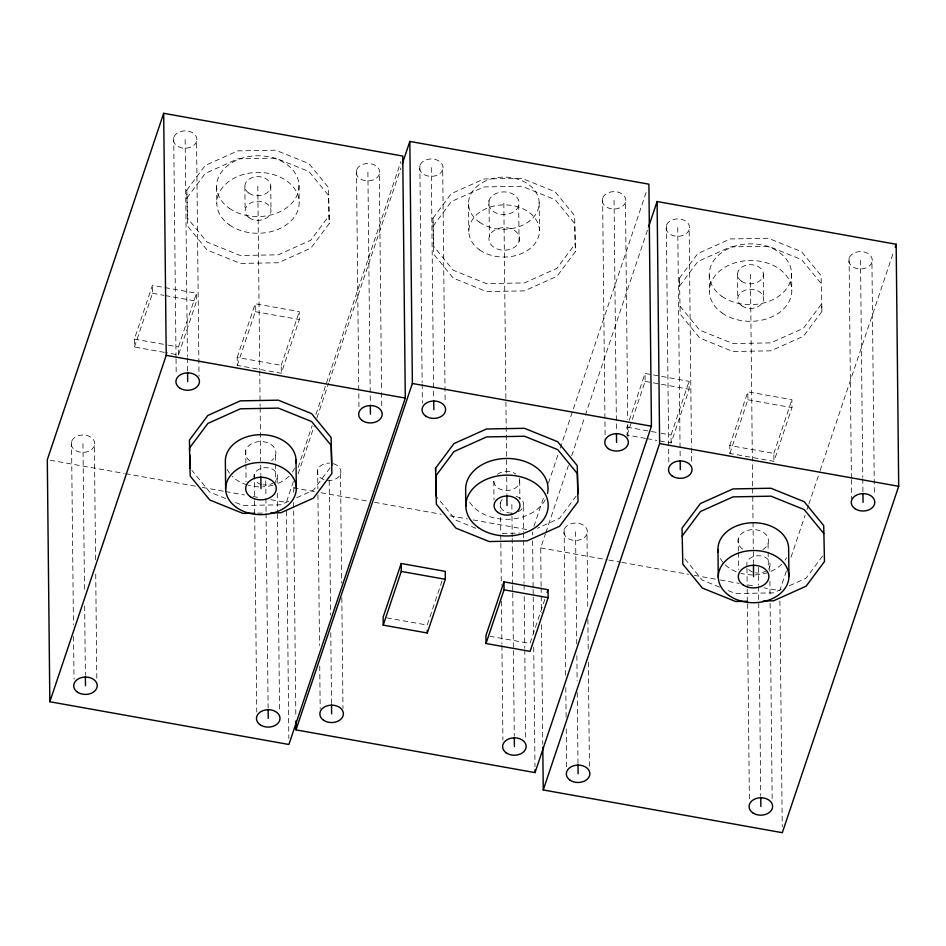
<?xml version="1.0" encoding="UTF-8"?>
<svg xmlns="http://www.w3.org/2000/svg" width="946" height="946" viewBox="0 0 946 946"><rect width="100%" height="100%" fill="white"/><g stroke="black" fill="none" stroke-linecap="round" stroke-linejoin="round"><path stroke-width="0.71" stroke-dasharray="4.73 3.55" d="M164.308 352.35L134.462 347.016L134.379 339.082L152.424 285.373L196.484 293.248L196.567 301.183L178.51 354.892L165.727 352.61M134.462 347.016L152.507 293.307L152.424 285.373M178.51 354.892L178.427 346.957L196.484 293.248M237.174 357.458L255.219 303.749L299.279 311.624L299.362 319.559L281.317 373.268L237.257 365.393L237.174 357.458L281.234 365.333L281.317 373.268M237.257 365.393L255.302 311.683L255.219 303.749M281.234 365.333L299.279 311.624M293.402 481.49L286.366 502.432L270.426 499.583M298.096 467.513L312.18 425.617M315.929 414.443L400.879 161.636M293.497 492.251L294.383 485.026M298.144 473.863L314.096 426.374M316.91 417.99L328.64 383.071M329.113 381.676L400.915 167.974M442.007 580.998L427.202 625.07L384.561 617.442M533.922 526.378L543.773 497.04M548.467 483.075L558.329 453.749M560.198 448.156L647.029 189.756M541.112 586.284L540.71 547.911L545.404 533.946M545.877 532.539L568.404 465.503M571.691 455.724L584.829 416.618M585.302 415.223L648.187 228.057M544.801 599.374L529.997 643.446L490.205 636.327M645.55 438.388L627.068 435.089L626.985 427.143L628.842 421.644M629.303 420.261L645.042 373.434L689.09 381.309L689.173 389.255L671.128 442.965L658.345 440.67M627.068 435.089L645.125 381.38L645.042 373.434M671.128 442.965L671.045 435.03L689.09 381.309M729.792 445.531L747.837 391.821L791.897 399.697L791.979 407.631L773.934 461.341L729.874 453.465L729.792 445.531L773.84 453.406L773.934 461.341M729.874 453.465L747.919 399.756L747.837 391.821M773.84 453.406L791.897 399.697M786.351 571.088L779.776 590.647L763.836 587.797M791.045 557.123L805.117 515.227M806.997 509.634L808.404 505.448M808.877 504.052L819.674 471.924M820.135 470.529L893.816 251.234M186.8 190.122L205.187 165.503L237.718 150.887L275.676 150.189L308.904 163.611L328.487 187.544L329.255 223.516L310.879 248.136L278.337 262.752L240.379 263.437L207.15 250.028L187.568 226.094L186.8 190.122L187.485 218.159L207.068 242.081L240.296 255.503L278.254 254.817L310.796 240.201L329.173 215.57M186.882 198.057L205.27 173.437L237.801 158.822L275.759 158.124L308.987 171.545L328.569 195.479L329.255 223.516M432.949 218.242L451.325 193.623L483.867 179.007L521.825 178.321L555.054 191.742L574.636 215.664L575.405 251.636L557.017 276.256L524.486 290.871L486.528 291.569L453.3 278.148L433.717 254.214L432.949 218.242L433.635 246.279L453.217 270.213L486.445 283.634L524.403 282.937L556.934 268.321L575.322 243.701M433.032 226.189L451.408 201.557L483.95 186.941L521.908 186.256L555.136 199.677L574.719 223.599L575.405 251.636M330.048 467.903L313.41 490.182L295.187 498.365M679.417 278.183L697.793 253.563L730.336 238.948L768.294 238.262L801.522 251.671L821.104 275.605L821.873 311.577L803.485 336.197L770.955 350.812L732.996 351.51L699.768 338.089L680.186 314.155L679.417 278.183L679.5 286.13L697.876 261.498L730.418 246.882L768.377 246.197L801.605 259.618L821.187 283.54M576.185 496.035L559.559 518.313L537.434 528.246M822.653 555.976L806.027 578.243L789.106 585.846M288.684 501.285L280.879 504.797L242.909 505.483L233.615 501.735M781.301 589.358L773.497 592.858L735.527 593.556L726.221 589.796M257.596 513.158L264.904 513.028M502.196 533.378L519.721 533.059M152.507 293.307L163.871 295.341M165.29 295.59L196.567 301.183M255.302 311.683L299.362 319.559M645.125 381.38L689.173 389.255M747.919 399.756L791.979 407.631M134.379 339.082L167.064 344.923M168.483 345.184L178.427 346.957M626.985 427.143L659.681 432.996M661.1 433.244L671.045 435.03M646.969 438.637L656.914 440.422M293.449 487.829L315.184 491.707M320.978 492.748L368.786 501.297M374.581 502.326L441.238 514.246M449.929 515.795L467.312 518.905M473.106 519.945L528.164 529.784M50.197 460.217L124.092 473.426M125.534 473.686L196.531 486.374M202.326 487.415L224.06 491.293M225.515 491.553L244.352 494.924M253.043 496.484L260.28 497.773M540.71 547.911L607.356 559.819M608.81 560.079L620.399 562.161M621.853 562.409L688.499 574.328M694.293 575.369L718.925 579.768M720.379 580.028L739.204 583.398M747.908 584.947L755.145 586.248M719.575 587.111L702.299 580.135L684.585 558.483M475.767 528.246L455.842 520.194L437.182 497.407M225.633 498.507L209.693 492.074L191.967 470.422M680.103 306.22L699.685 330.154L732.913 343.575L770.872 342.878L803.402 328.262L821.79 303.642L821.873 311.577M871.94 262.314A11.766 8.691 -0.6 0 1 852.346 266.571A11.766 8.691 -0.6 0 1 857.265 251.932A11.766 8.691 -0.6 0 1 871.94 262.314L874.376 495.503M860.517 260.268L862.787 477.233M862.799 478.7L862.941 491.991M849.094 258.234L851.4 478.132M851.412 479.61L851.613 498.802M791.613 273.5L791.79 290.162M779.882 600.982L782.247 826.792M769.737 566.465L769.819 573.844M769.902 581.222L770.068 597.458M770.127 603.359L772.196 801.132M768.069 543.548L768.14 550.69M768.164 552.121L768.341 569.267M763.375 274.009L763.635 298.617M758.349 567.375L758.538 585.089M758.55 586.555L760.75 796.142M750.426 274.245L752.649 486.93M752.673 488.408L753.004 520.832M753.028 522.31L753.3 548.834M753.335 551.755L753.454 563.449M746.95 566.808L746.902 562.373A11.766 8.691 -0.6 0 1 762.63 556.307A11.766 8.691 -0.6 0 1 768.613 568.581M746.962 568.286L747.163 587.466M747.174 588.944L747.316 602.224M747.328 603.702L749.386 799.997M737.478 274.482L737.738 299.09M738.377 538.239L738.507 551.104M738.519 552.523L738.696 569.669M709.24 275.002L709.417 291.664M689.185 229.642A11.766 8.691 -0.6 0 1 669.591 233.899A11.766 8.691 -0.6 0 1 674.51 219.259A11.766 8.691 -0.6 0 1 689.185 229.642L691.455 446.595M691.467 448.073L691.621 462.831M677.762 227.596L680.186 459.318M666.339 225.562L668.822 463.173M625.472 202.373A11.766 8.691 -0.6 0 1 605.878 206.63A11.766 8.691 -0.6 0 1 610.797 191.991A11.766 8.691 -0.6 0 1 625.472 202.373L627.742 419.326M627.801 425.239L627.919 437.04M614.049 200.327L616.473 432.05M602.626 198.293L605.156 440.339M586.993 533.792A11.766 8.691 -0.6 0 1 567.399 538.049A11.766 8.691 -0.6 0 1 572.318 523.41A11.766 8.691 -0.6 0 1 586.993 533.792L587.762 607.58M587.88 619.394L588.199 648.909M588.329 662.2L589.429 766.981M575.57 531.747L576.741 643.919M576.871 655.72L577.131 680.813M577.249 692.626L577.994 763.469M564.147 529.713L565.673 675.822M565.803 687.624L566.11 717.151M566.228 728.952L566.666 770.281M539.173 202.55L539.468 230.327M541.136 587.762L541.396 612.842M541.514 624.656L542.768 744.206M532.527 532.042L532.563 534.987M532.622 540.899L533.118 588.128M533.13 589.595L533.189 595.507M533.213 596.985L533.591 633.879M533.733 647.159L534.987 766.709M523.268 506.524L523.54 531.617M523.552 533.083L523.611 538.995M523.635 540.473L524.072 583.268M524.096 584.746L524.155 590.647M524.214 596.548L524.758 648.211M524.77 649.689L525.716 739.713M518.692 205.85A15.302 11.305 -0.6 0 1 493.221 211.384A15.302 11.305 -0.6 0 1 499.618 192.357A15.302 11.305 -0.6 0 1 518.692 205.85L519.07 241.561A15.302 11.305 -0.6 0 1 493.599 247.095A15.302 11.305 -0.6 0 1 499.985 228.069A15.302 11.305 -0.6 0 1 519.07 241.561M519.697 480.722L519.898 499.535M511.857 504.478L511.963 514.813M511.975 516.291L512.188 536.95M512.212 538.428L512.685 584.179M512.697 585.657L512.767 591.557M512.779 593.036L513.371 649.122M513.382 650.6L514.281 736.201M503.84 203.201L506.701 475.625M506.713 477.103L506.89 494.451M500.434 502.444L500.517 511.289M500.588 517.202L500.753 533.438M500.765 534.904L501.297 585.089M501.463 601.325L501.912 644.12M501.924 645.598L502.917 740.056M493.812 481.195L494.001 500.008M488.999 200.54L489.366 236.252M468.518 203.839L468.802 231.616M442.716 169.701A11.766 8.691 -0.6 0 1 423.122 173.958A11.766 8.691 -0.6 0 1 428.041 159.318A11.766 8.691 -0.6 0 1 442.716 169.701L445.152 402.89M431.293 167.655L433.717 399.378M419.87 165.621L422.141 382.574M422.164 384.052L422.354 403.233M379.322 174.241A11.766 8.691 -0.6 0 1 359.728 178.498A11.766 8.691 -0.6 0 1 364.648 163.871A11.766 8.691 -0.6 0 1 379.322 174.241L381.593 391.206M381.605 392.673L381.758 407.442M367.899 172.207L370.324 403.918M356.476 170.162L358.96 407.785M340.525 473.851L341.66 583.067M341.825 597.825L342.984 708.519M329.196 480.663L330.603 614.971M330.781 632.685L331.526 703.528M317.679 469.772L317.88 488.952M317.939 494.853L319.512 645.397M319.736 666.055L320.186 708.861M298.995 185.428L299.173 202.101M293.603 502.586L295.838 716.583M286.461 511.289L288.837 738.578M277.131 478.392L277.19 484.305M277.284 493.15L277.485 512.342M277.497 513.82L279.567 711.581M275.452 455.487L275.534 462.629M275.546 464.06L275.735 482.626M270.757 185.948L271.017 210.544M265.755 480.781L265.921 497.017M265.932 498.495L266.074 511.774M266.086 513.252L268.132 708.069M257.809 186.185L259.736 369.389M259.748 370.867L260.115 406.236M260.138 407.714L260.694 460.761M260.729 465.148L260.836 475.389M254.285 474.313L254.545 499.405M254.557 500.883L256.768 711.936M244.872 186.421L245.12 211.017M245.759 450.178L245.889 463.032M245.901 464.462L246.09 481.597M216.622 186.93L216.8 203.603M196.567 141.569A11.766 8.691 -0.6 0 1 176.973 145.826A11.766 8.691 -0.6 0 1 181.892 131.198A11.766 8.691 -0.6 0 1 196.567 141.569L199.027 376.236M185.144 139.535L187.414 356.488M187.438 357.966L187.568 371.246M173.721 137.489L176.027 357.399M176.039 358.877L176.216 375.113M94.375 445.72A11.766 8.691 -0.6 0 1 74.781 449.977A11.766 8.691 -0.6 0 1 79.701 435.349A11.766 8.691 -0.6 0 1 94.375 445.72L95.581 560.848M95.723 574.127L96.811 678.921M82.952 443.686L84.501 591.274M84.655 606.031L85.377 675.397M71.529 441.64L73.445 624.656M73.575 636.457L74.013 679.263M254.391 478.806A11.766 8.691 -0.6 0 1 267.801 467.785A11.766 8.691 -0.6 0 1 275.156 481.49M274.174 482.342A11.766 8.691 -0.6 0 1 262.87 484.801M261.427 484.47A11.766 8.691 -0.6 0 1 254.9 479.859M294.49 468.211A35.333 26.098 -0.6 0 1 292.456 472.042M289.109 476.134A35.333 26.098 -0.6 0 1 274.186 484.813M272.956 485.18A35.333 26.098 -0.6 0 1 262.645 486.812M258.696 486.835A35.333 26.098 -0.6 0 1 248.384 485.286M247.143 484.931A35.333 26.098 -0.6 0 1 232.113 476.252M229.511 473.189A35.333 26.098 -0.6 0 1 227.288 469.429M249.981 461.009A15.302 11.305 -0.6 0 1 249.59 445.046A15.302 11.305 -0.6 0 1 271.23 444.644A15.302 11.305 -0.6 0 1 271.62 460.619M766.792 570.414A11.766 8.691 -0.6 0 1 755.476 572.874M752.626 572.058A11.766 8.691 -0.6 0 1 748.239 568.948M786.516 557.584A35.333 26.098 -0.6 0 1 785.074 560.115M781.727 564.206A35.333 26.098 -0.6 0 1 755.263 574.884M752.638 574.932A35.333 26.098 -0.6 0 1 741.002 573.359M736.201 571.751A35.333 26.098 -0.6 0 1 724.731 564.324M723.028 562.432A35.333 26.098 -0.6 0 1 719.894 557.501M742.598 549.082A15.302 11.305 -0.6 0 1 742.835 532.645A15.302 11.305 -0.6 0 1 765.03 533.662A15.302 11.305 -0.6 0 1 762.24 549.981M333.382 463.694A11.766 8.691 -0.6 0 1 337.438 477.907A11.766 8.691 -0.6 0 1 318.152 475.058A11.766 8.691 -0.6 0 1 329.515 463.126M516.138 496.366A11.766 8.691 -0.6 0 1 523.623 504.265A11.766 8.691 -0.6 0 1 516.528 512.436M511.431 513.17A11.766 8.691 -0.6 0 1 501.25 508.298A11.766 8.691 -0.6 0 1 502.397 499.346M519.2 478.262A12.948 9.566 -0.6 0 1 506.985 490.513A12.948 9.566 -0.6 0 1 494.19 478.711M497.43 474.36A12.948 9.566 -0.6 0 1 515.736 474.029M545.168 499.843A41.198 30.426 -0.6 0 1 506.678 519.319A41.198 30.426 -0.6 0 1 468.388 499.996M248.822 193.102A12.948 9.566 -0.6 0 0 270.379 188.431A12.948 9.566 -0.6 0 0 254.238 177.008A12.948 9.566 -0.6 0 0 248.822 193.102M249.082 217.71A12.948 9.566 -0.6 0 0 270.639 213.027A12.948 9.566 -0.6 0 0 254.498 201.616A12.948 9.566 -0.6 0 0 249.082 217.71M229.216 208.215A41.198 30.426 -0.6 0 0 297.789 193.327A41.198 30.426 -0.6 0 0 246.433 157.001A41.198 30.426 -0.6 0 0 229.216 208.215M229.393 224.888A41.198 30.426 -0.6 0 0 297.966 210A41.198 30.426 -0.6 0 0 246.599 173.662A41.198 30.426 -0.6 0 0 229.393 224.888M741.439 281.175A12.948 9.566 -0.6 0 0 762.996 276.492A12.948 9.566 -0.6 0 0 746.855 265.081A12.948 9.566 -0.6 0 0 741.439 281.175M741.699 305.771A12.948 9.566 -0.6 0 0 763.245 301.1A12.948 9.566 -0.6 0 0 747.104 289.677A12.948 9.566 -0.6 0 0 741.699 305.771M721.833 296.287A41.198 30.426 -0.6 0 0 790.407 281.4A41.198 30.426 -0.6 0 0 739.039 245.073A41.198 30.426 -0.6 0 0 721.833 296.287M722.011 312.949A41.198 30.426 -0.6 0 0 790.584 298.061A41.198 30.426 -0.6 0 0 739.216 261.735A41.198 30.426 -0.6 0 0 722.011 312.949M479.61 249.874A35.333 26.098 -0.6 0 0 538.428 237.103A35.333 26.098 -0.6 0 0 494.368 205.944A35.333 26.098 -0.6 0 0 479.61 249.874M479.315 222.097A35.333 26.098 -0.6 0 0 538.132 209.326A35.333 26.098 -0.6 0 0 494.084 178.167A35.333 26.098 -0.6 0 0 479.315 222.097"/><path stroke-width="1.42" d="M163.682 113.307L47.3 459.697L49.831 701.743L288.897 744.478L405.29 398.089L402.748 156.043L163.682 113.307L166.224 355.353L49.831 701.743M402.322 163.776L409.831 141.427L648.897 184.174L651.439 426.22L535.046 772.61L295.98 729.874L295.885 721.018M295.98 729.874L412.373 383.485L409.831 141.427M401.187 563.485L383.142 617.194L383.225 625.129L427.285 633.004L445.33 579.295L445.247 571.36L401.187 563.485L401.27 571.419L383.225 625.129M503.982 581.861L485.937 635.57L486.019 643.505L530.079 651.38L548.124 597.671L548.041 589.736L503.982 581.861L504.064 589.796L486.019 643.505M648.649 226.662L657.103 201.522L896.169 244.257L898.7 486.303L782.318 832.693L543.252 789.957L542.803 747.151M547.119 592.492L548.041 589.736M543.252 789.957L659.634 443.568L657.103 201.522M895.223 247.048L896.169 244.257M435.645 476.169L454.033 451.549L486.563 436.934L524.533 436.236L557.75 449.657L577.332 473.591L578.03 501.617L559.642 526.248L527.111 540.864L489.141 541.55L455.925 528.128L436.343 504.194L435.562 468.235L453.95 443.603L486.481 428.987L524.451 428.302L557.667 441.723L577.249 465.657L577.935 493.682M682.113 536.11L700.501 511.49L733.032 496.875L770.99 496.177L804.218 509.598L823.8 533.532M254.675 513.205L242.992 513.418L209.776 500.008L190.193 476.075L189.496 448.037L207.884 423.418L240.414 408.802L278.384 408.116L311.601 421.526L331.183 445.46L331.88 473.497L313.493 498.116L280.962 512.732L270.733 512.921M747.293 601.278L735.61 601.49L702.381 588.069L682.811 564.135L682.031 528.175L700.418 503.544L732.949 488.928L770.907 488.242L804.135 501.664L823.718 525.598L824.486 561.557L806.11 586.189L773.58 600.805L763.351 600.982M412.373 383.485L651.439 426.22M166.224 355.353L405.29 398.089M659.634 443.568L898.7 486.303M401.27 571.419L445.33 579.295M504.064 589.796L548.124 597.671M435.562 468.235L435.633 471.179M435.704 474.135L436.26 496.26M331.798 465.562L331.1 437.525L311.518 413.591L278.301 400.17L240.331 400.868L207.801 415.483L189.413 440.103L189.673 450.438M189.779 454.86L190.111 468.14M862.953 493.457L863.048 502.314M788.929 575.972L788.633 548.195A35.333 26.098 -0.6 0 0 750.817 522.819A35.333 26.098 -0.6 0 0 718.239 552.192M760.761 797.608L760.856 806.465M753.477 564.916L753.595 576.611M717.979 549.472L718.262 577.249M680.198 460.797L680.292 469.642M616.485 433.528L616.579 442.373M578.006 764.936L578.101 773.793M535.022 769.654L535.046 772.61M514.293 737.667L514.388 746.524M506.914 495.834L507.009 505.554M465.822 506.311L465.645 489.638A41.198 30.426 -0.6 0 1 509.681 458.526A41.198 30.426 -0.6 0 1 547.521 493.445M433.729 400.856L433.824 409.701M427.249 630.355L427.285 633.004M370.335 405.396L370.43 414.253M331.538 704.995L331.632 713.852M296.015 460.123L296.311 487.9M268.144 709.547L268.238 718.404M260.86 476.843L260.978 488.538M225.645 489.188L225.361 461.412A35.333 26.098 -0.6 0 1 261.888 434.687A35.333 26.098 -0.6 0 1 295.897 462.854M187.592 372.724L187.675 381.581M85.388 676.875L85.483 685.732M77.312 692.023A11.766 8.691 -0.6 0 0 96.906 687.766A11.766 8.691 -0.6 0 0 82.231 677.395A11.766 8.691 -0.6 0 0 77.312 692.023M179.515 387.872A11.766 8.691 -0.6 0 0 199.098 383.627A11.766 8.691 -0.6 0 0 184.423 373.244A11.766 8.691 -0.6 0 0 179.515 387.872M362.259 420.544A11.766 8.691 -0.6 0 0 381.853 416.287A11.766 8.691 -0.6 0 0 367.178 405.917A11.766 8.691 -0.6 0 0 362.259 420.544M260.067 724.695A11.766 8.691 -0.6 0 0 279.661 720.438A11.766 8.691 -0.6 0 0 264.986 710.068A11.766 8.691 -0.6 0 0 260.067 724.695M236.453 507.446A35.333 26.098 -0.6 0 0 295.27 494.675A35.333 26.098 -0.6 0 0 251.21 463.516A35.333 26.098 -0.6 0 0 236.453 507.446M250.359 496.733A15.302 11.305 -0.6 0 0 275.83 491.199A15.302 11.305 -0.6 0 0 256.756 477.706A15.302 11.305 -0.6 0 0 250.359 496.733M752.685 812.768A11.766 8.691 -0.6 0 0 772.279 808.511A11.766 8.691 -0.6 0 0 757.604 798.128A11.766 8.691 -0.6 0 0 752.685 812.768M854.877 508.617A11.766 8.691 -0.6 0 0 874.471 504.36A11.766 8.691 -0.6 0 0 859.796 493.978A11.766 8.691 -0.6 0 0 854.877 508.617M672.121 475.944A11.766 8.691 -0.6 0 0 691.715 471.687A11.766 8.691 -0.6 0 0 677.04 461.305A11.766 8.691 -0.6 0 0 672.121 475.944M569.93 780.095A11.766 8.691 -0.6 0 0 589.524 775.838A11.766 8.691 -0.6 0 0 574.849 765.456A11.766 8.691 -0.6 0 0 569.93 780.095M729.07 595.507A35.333 26.098 -0.6 0 0 787.888 582.736A35.333 26.098 -0.6 0 0 743.828 551.577A35.333 26.098 -0.6 0 0 729.07 595.507M742.977 584.794A15.302 11.305 -0.6 0 0 768.448 579.259A15.302 11.305 -0.6 0 0 749.362 565.767A15.302 11.305 -0.6 0 0 742.977 584.794M323.461 720.154A11.766 8.691 -0.6 0 0 343.055 715.897A11.766 8.691 -0.6 0 0 328.38 705.515A11.766 8.691 -0.6 0 0 323.461 720.154M506.216 752.827A11.766 8.691 -0.6 0 0 525.81 748.57A11.766 8.691 -0.6 0 0 511.136 738.187A11.766 8.691 -0.6 0 0 506.216 752.827M425.653 416.004A11.766 8.691 -0.6 0 0 445.247 411.747A11.766 8.691 -0.6 0 0 430.572 401.364A11.766 8.691 -0.6 0 0 425.653 416.004M608.408 448.676A11.766 8.691 -0.6 0 0 628.002 444.419A11.766 8.691 -0.6 0 0 613.327 434.037A11.766 8.691 -0.6 0 0 608.408 448.676M498.022 512.484A12.948 9.566 -0.6 0 0 519.579 507.801A12.948 9.566 -0.6 0 0 503.438 496.39A12.948 9.566 -0.6 0 0 498.022 512.484M478.416 527.596A41.198 30.426 -0.6 0 0 546.989 512.708A41.198 30.426 -0.6 0 0 495.621 476.382A41.198 30.426 -0.6 0 0 478.416 527.596"/></g></svg>
